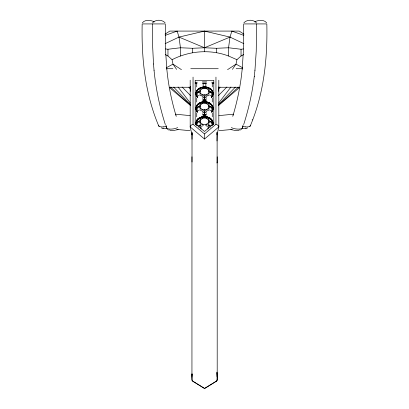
<?xml version="1.0" encoding="UTF-8"?>
<svg xmlns="http://www.w3.org/2000/svg" width="409" height="409" viewBox="0 0 409 409"><rect width="100%" height="100%" fill="white"/><g stroke="black" fill="none" stroke-linecap="round" stroke-linejoin="round"><path stroke-width="0.61" d="M200.799 117.398L199.975 118.349C200.998 121.938 199.065 125.716 201.208 129.091M200.799 102.567L199.975 103.523L200.292 106.391L199.975 110.461M200.799 87.741L199.975 88.697L200.292 91.565L199.975 95.634M206.182 114.878L204.5 115.098L204.5 109.617M206.182 100.052L204.5 100.271L204.5 94.791M207.792 129.091C209.935 125.716 208.002 121.938 209.025 118.349L208.201 117.398M209.025 110.461L208.708 106.391L209.025 103.523L208.201 102.567M209.025 95.634L208.708 91.565L209.025 88.697L208.201 87.741M212.271 116.856L212.271 112.864M212.271 102.03L212.271 98.037M212.271 86.948L212.271 83.528L213.805 83.41M192.025 373.816L191.964 378.923A46.427 46.427 0 0 0 192.005 380.012A1.595 1.595 0 0 0 192.118 380.523L192.665 381.188L204.572 388.55L216.479 381.183L217.026 380.518A1.595 1.595 0 0 0 217.138 380.007A46.427 46.427 0 0 0 217.179 378.918L216.964 372.139M192.02 373.979L191.944 377.456M217.199 377.41L217.01 372.507M256.601 23.926L256.233 51.212L254.945 70.343M204.5 88.339L204.5 86.764L207 87.117L207.792 87.598L207.792 87.265M197.358 112.071C194.96 109.627 195.742 105.435 198.421 103.523L204.5 103.165L204.5 101.59L207 101.943M196.565 125.522L198.104 121.821L204.495 116.913L204.5 116.417C213.462 117.01 195.538 117.01 204.5 116.417L204.5 117.991L198.421 118.349C195.364 119.198 196.013 127.511 195.911 123.007L198.104 121.821L200.292 121.217M191.944 376.469L191.995 374.486M217.194 378.013L217.138 379.895M216.949 134.852A2.812 1.651 29.8 0 0 217.072 134.28L217.148 133.027M218.616 91.34L218.769 86.918M197.358 97.245C194.541 94.387 196.162 89.341 199.725 87.966M195.911 108.513L195.952 107.603M195.911 123.339L195.952 122.429M211.642 97.245C214.454 94.392 212.838 89.341 209.275 87.966M213.048 109.08L213.048 107.603L212.435 105.66L210.579 103.523L208.554 102.439L211.642 104.755L212.925 107.132L212.925 109.699L211.642 112.071M213.048 123.717L212.435 120.486L210.579 118.349L209.275 117.618L212.077 120.164L212.925 121.959L212.925 124.525L213.048 123.907M195.952 92.777L195.911 93.681M213.048 94.254L213.089 93.349L210.896 92.163L208.708 91.565M242.194 69.085L243.416 50.777L243.718 23.926L266.826 23.926C267.614 58.589 263.856 93.855 250.236 126.033M217.107 162.163L217.138 132.761M243.662 124.622C248.652 108.983 252.287 92.899 254.26 76.601L254.28 76.401M242.21 68.927L241.561 74.862C239.894 88.584 236.995 102.148 233.048 115.389M254.26 76.601L254.96 70.179M216.969 140.947L217.138 133.712A2.868 1.917 0 0 0 217.036 133.283L216.479 132.649M243.815 35.373L231.862 31.084L229.996 37.086L228.549 47.761L228.549 56.007L236.923 59.683L241.039 56.002L243.769 54.607M242.977 125.379L242.854 126.013M195.952 92.971L197.358 89.929L200.446 87.802M195.952 107.797C197 102.368 204.004 100.701 208.554 102.628M195.952 122.623C196.34 119.96 198.682 117.884 201.208 117.25M211.642 97.102L213.048 94.06M211.642 111.928L213.048 108.891M236.923 59.683L236.024 64.147L232.399 69.372M217.107 134.29L218.815 126.948L218.815 80.21M232.731 116.366L233.038 115.537M252.261 119.643L252.164 119.975M206.024 97.362L207.174 95.849M206.024 112.189L207.174 110.675M201.438 127.184L202.404 125.614M212.925 124.377L212.721 124.985A8.589 6.59 0 0 0 204.5 116.575A8.589 6.59 0 0 0 196.243 124.975L196.075 124.377M196.565 96.202L198.104 92.163L200.292 90.231L204.495 87.26L207.245 87.265M196.565 111.028L198.104 106.994L202.757 103.165L204.495 102.086L207.792 102.092L207.792 102.424M142.347 22.827C144.934 19.417 150.86 19.831 154.234 21.928M152.572 22.827C155.262 19.366 162.419 19.366 165.108 22.827M243.892 22.827C246.581 19.366 253.738 19.366 256.428 22.827M198.733 127.189L199.975 125.287C203.871 123.242 207.874 125.358 211.867 125.486M218.631 89.239L220.083 87.148M202.619 98.426C205.64 95.45 208.733 92.833 212.435 90.834C208.585 87.148 203.166 88.548 198.421 88.697L198.421 89.024M202.619 113.252C205.64 110.282 208.733 107.659 212.435 105.66L209.025 103.523L204.5 103.165M205.548 125.358C207.066 122.649 210.451 122.567 212.435 120.486L209.025 118.349L204.5 117.991M218.636 103.094L230.962 87.015M218.503 104.576L235.364 87.117M218.391 95.609L226.908 87.015M218.779 104.949L238.457 87.091M192.506 132.756L192.107 133.283A2.868 1.917 0 0 0 192.01 133.712L192.015 139.249M178.15 129.188L176.724 130.042M218.472 105.496L239.812 87.327M213.805 123.625L204.5 131.478L195.195 123.625M218.815 126.948L204.5 139.029L204.5 133.927L215.952 124.264L215.952 77.112M254.766 21.928C258.14 19.831 264.066 19.417 266.653 22.827M241.3 129.489L241.627 129.239M239.628 129.883L239.03 130.159M227.547 69.658L236.024 64.147L242.629 67.73M165.021 34.146L169.822 31.084L239.178 31.084L243.979 34.146M196.565 91.166L196.565 90.834L199.975 88.697M196.565 105.992L196.565 105.66L199.975 103.523M196.565 120.819L196.565 120.486L199.975 118.349M216.479 381.065L204.572 388.422L192.665 381.065A1.457 1.452 0 0 1 192.025 379.895L191.944 377.619M176.167 129.852L175.666 130.098M200.446 102.628L198.421 103.523L198.421 103.855M199.725 117.766L198.421 118.349L198.421 118.682M166.371 67.73L172.976 64.147L181.453 69.658M240.308 130.031L240.63 129.868M165.149 43.656L179.004 37.086L204.5 31.084L229.996 37.086L243.851 43.656M165.231 54.607L167.961 56.002L172.077 59.683C189.428 50.777 210.216 49.044 228.549 56.007M229.996 37.086L204.5 47.761L192.537 48.288L180.451 47.761L167.961 49.254L165.548 48.937M207 87.306L203.651 87.056L201.208 87.598L201.208 87.265M165.185 35.373L177.138 31.084L179.004 37.086L180.451 47.761L180.451 56.007M200.533 95.466L202.757 94.791L206.243 94.791L208.467 95.466M200.533 110.292L202.757 109.617L206.243 109.617L208.467 110.292M246.775 128.196L245.528 128.452M200.292 91.565L198.104 92.163L195.911 93.349L195.952 94.254M200.292 106.391L198.104 106.994L195.911 108.18L195.952 109.08M238.692 130.261L236.233 130.537L233.846 130.256M175.154 130.256L172.767 130.537L170.308 130.261M249.255 126.662L247.312 126.928A6.769 1.973 9.3 0 1 245.472 126.897M212.435 96.202L210.896 92.163L208.708 90.231L204.505 87.26L204.5 86.764L202 87.306M202 101.943L204.5 101.59L204.505 102.086L210.896 106.994L213.089 108.18L213.089 108.513M179.004 37.086L204.5 47.761L216.463 48.288L228.549 47.761L241.039 49.254L243.452 48.937M233.575 114.172L218.912 115.624M195.195 82.429L197.256 82.209M232.271 129.438L219.04 130.665M202.818 99.903L206.182 99.903M202.818 114.73L206.182 114.73M195.952 94.06L196.565 95.87L198.835 95.711M195.952 108.891L196.565 110.696L198.835 110.542M197.133 125.486L199.975 125.287M206.335 83.712L202.665 83.712M201.755 87.265L204.495 87.26M209.025 88.697L210.579 88.697L211.642 89.929L212.721 91.703L213.089 93.681M204.495 102.086L201.208 102.092L201.208 102.424M209.025 103.523L210.579 103.523L210.579 103.855M201.208 116.918L207.792 116.918M209.025 118.349L210.579 118.349L210.579 118.682M166.621 68.717L172.874 68.717M190.758 68.717L218.248 68.717M236.126 68.717L242.379 68.717M195.195 83.073L197.056 83.073M202.639 83.073L206.361 83.073M211.944 83.073L213.805 83.073M170.175 87.26L190.349 87.26M218.651 87.26L238.825 87.26M195.195 83.41L196.908 83.513M210.165 95.711L212.435 95.87M210.165 110.542L212.435 110.696L212.435 111.028M190.088 115.624L175.425 114.172M189.96 130.665L176.729 129.438M211.744 82.209L213.805 82.429M202.818 100.052L204.5 100.271M202.818 114.878L204.5 115.098M163.472 128.452L162.225 128.196M159.745 126.662L161.688 126.928A6.769 1.973 -9.3 0 0 163.528 126.897M207.792 117.25L209.275 117.766M208.708 106.391L210.896 106.994L212.435 110.696M208.708 121.217L210.896 121.821L213.089 123.007L213.089 123.339M169.97 130.159L169.372 129.883M233.334 130.098L232.833 129.852M208.554 87.802L210.579 89.024M232.276 130.042L230.85 129.188M168.37 129.868L168.692 130.031M201.826 95.849L202.976 97.362M201.826 110.675L202.976 112.189M206.381 125.502L207.532 127.015M204.505 116.913L210.896 121.821L212.435 125.522M196.565 90.834C200.272 92.828 203.355 95.461 206.381 98.426M196.565 105.66C200.272 107.654 203.355 110.287 206.381 113.252M167.373 129.239L167.7 129.489M204.5 133.927L193.048 124.264L193.048 77.112M190.185 80.21L190.185 126.948L204.5 139.029M169.188 87.327L190.528 105.496M196.565 120.486C198.549 122.567 201.934 122.649 203.452 125.358M170.543 87.091L190.221 104.949M182.092 87.015L190.609 95.609M173.636 87.117L190.497 104.576M178.038 87.015L190.364 103.094M196.565 95.87L197.358 97.102M196.565 110.696L197.358 111.928M176.601 69.372L172.976 64.147L172.077 59.683M188.917 87.148L190.369 89.239M209.025 125.287L210.267 127.189M175.962 115.537L176.269 116.366M158.764 126.033C145.144 93.855 141.386 58.589 142.174 23.926L165.282 23.926L165.584 50.777L166.806 69.085M165.338 124.622C159.679 106.938 155.809 88.671 154.04 70.179M175.952 115.389C172.005 102.148 169.106 88.584 167.439 74.862L166.79 68.927M166.146 126.013L166.023 125.379M190.185 126.948L191.893 134.29A2.812 1.651 -29.8 0 0 192.123 134.965M152.399 23.926L152.572 44.765L153.503 64.055M153.493 63.932L154.055 70.343M192.025 162.015L192.005 132.761M217.041 372.701L217.199 377.093M190.211 86.289L190.384 91.34M191.852 133.027L191.893 134.29M204.495 97.076L204.5 99.939M204.495 111.902L204.5 114.771M241.039 49.254L241.039 56.002M217.199 156.816L217.199 372.175M216.463 48.288L216.463 52.638M213.805 123.835L213.805 80.322L195.195 80.322L195.195 123.835M212.435 90.834L212.435 91.166M212.435 105.66L212.435 105.992M212.435 120.486L212.435 120.819M205.839 83.211L205.839 87.204M204.5 31.084L204.5 51.498M204.5 86.764L204.5 87.091M204.5 101.59L204.5 101.923M204.5 116.417L204.5 116.749M203.161 83.211L203.161 87.204M196.729 83.528L196.729 86.948M196.729 98.037L196.729 102.03M196.729 112.864L196.729 116.856M192.537 48.288L192.537 52.638M191.944 156.816L191.944 374.557M167.961 49.254L167.961 56.002M242.522 126.979A6.503 2.265 8 0 1 239.142 129.091A6.503 2.265 8 0 1 231.382 127.598M245.487 128.426A4.09 1.115 0.4 0 1 241.893 128.375M247.583 127.802A3.374 0.9 -0.8 0 1 246.898 128.221M250.103 125.374A6.406 1.789 8.6 0 1 249.301 126.678M245.431 126.851A6.672 1.902 9.8 0 1 242.823 126.473M177.618 127.598A6.503 2.265 -8 0 1 169.858 129.091A6.503 2.265 -8 0 1 166.478 126.979M167.107 128.375A4.09 1.115 -0.4 0 1 163.513 128.426M162.102 128.221A3.374 0.9 0.8 0 1 161.417 127.802M166.177 126.473A6.672 1.902 -9.8 0 1 163.569 126.851M159.699 126.678A6.406 1.789 -8.6 0 1 158.897 125.374M242.92 126.064A5.056 3.359 70.4 0 1 242.358 127.332M166.642 127.332A5.056 3.364 -70.4 0 1 166.08 126.064M215.957 124.31A2.981 1.784 26.7 0 1 218.881 126.964M190.119 126.964A2.981 1.784 -26.7 0 1 193.043 124.31M196.054 124.607A8.589 6.59 0 0 1 204.5 116.821A8.589 6.59 0 0 1 212.946 124.607M197.312 112.189A8.589 6.59 0 0 1 198.861 103.615A8.589 6.59 0 0 1 210.139 103.615A8.589 6.59 0 0 1 211.688 112.189M206.064 115.062A8.589 6.59 0 0 1 202.936 115.062M197.312 111.943A8.589 6.59 0 0 1 198.861 103.365A8.589 6.59 0 0 1 210.139 103.365A8.589 6.59 0 0 1 211.688 111.943M206.064 114.817A8.589 6.59 0 0 1 202.936 114.817M197.312 97.362A8.589 6.59 0 0 1 198.861 88.789A8.589 6.59 0 0 1 210.139 88.789A8.589 6.59 0 0 1 211.688 97.362M206.064 100.236A8.589 6.59 0 0 1 202.936 100.236M197.312 97.112A8.589 6.59 0 0 1 198.861 88.538A8.589 6.59 0 0 1 210.139 88.538A8.589 6.59 0 0 1 211.688 97.112M206.064 99.99A8.589 6.59 0 0 1 202.936 99.99M217.118 379.895A1.457 1.452 0 0 1 216.489 381.076M217.067 162.163A17.981 11.467 0 0 1 216.974 163.063M202.266 81.902A50.297 32.26 0 0 1 206.734 81.902"/></g></svg>
